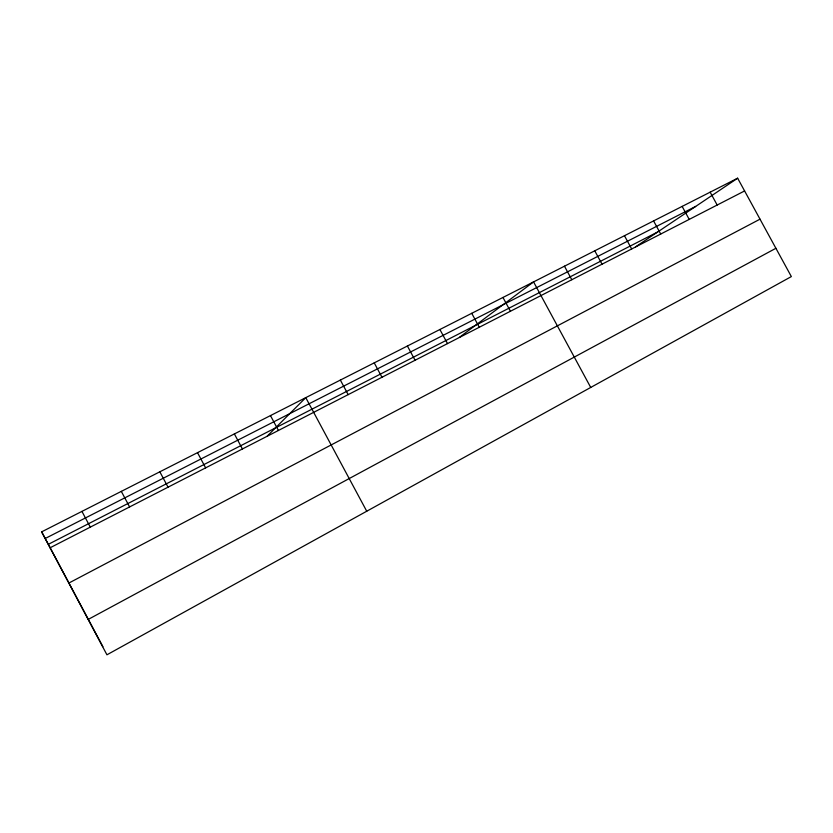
<?xml version="1.0" encoding="UTF-8"?>
<svg xmlns="http://www.w3.org/2000/svg" width="833" height="833" viewBox="0 0 833 833"><rect width="100%" height="100%" fill="white"/><g stroke="black" fill="none" stroke-linecap="round" stroke-linejoin="round"><path stroke-width="1.25" d="M267.278 436.065L305.773 397.653L366.739 511.233M459.42 337.344L533.568 281.898L590.722 387.449M635.61 246.828L737.642 178.2L791.35 276.577L106.936 654.8L41.65 531.86L737.642 178.2M88.163 619.44L775.908 248.286M68.837 583.058L760.008 219.173M50.105 547.781L744.598 190.944M48.429 544.272L657.726 231.949M45.263 538.472L695.659 206.428M41.65 531.86L102.907 646.7M710.153 192.163L717.171 205.033M682.144 206.397L689.224 219.391M653.582 220.912L660.725 234.042M624.458 235.708L631.664 248.963M594.762 250.806L602.03 264.196M564.472 266.196L571.802 279.721M502.965 297.454L510.431 311.261M471.749 313.312L479.277 327.265M439.897 329.493L447.498 343.592M407.399 346.007L415.073 360.262M374.225 362.865L381.972 377.266M340.353 380.077L348.173 394.634M270.465 415.594L278.43 430.463M234.385 433.931L242.424 448.966M197.515 452.663L205.636 467.865M159.842 471.811L168.047 487.19M121.316 491.376L129.604 506.933M81.936 511.4L90.308 527.133"/></g></svg>
